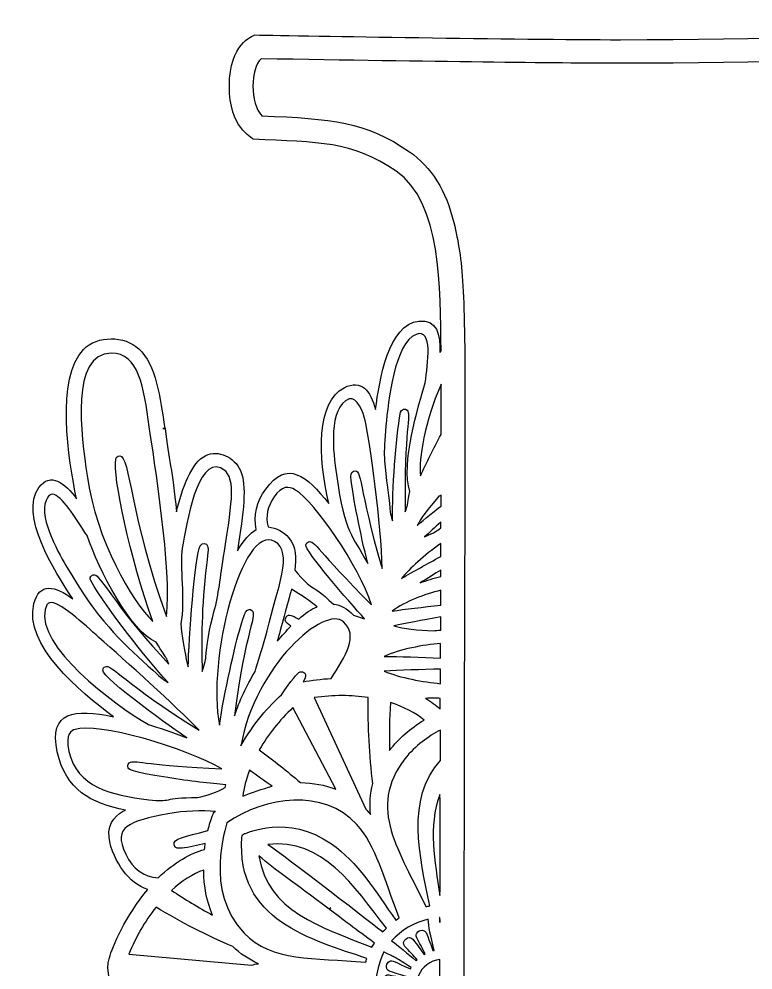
# Model space of a CAD drawing. Header units: millimetres. Extents: x -471 to 1551, y -2688 to 316.
# Drawn here: x 38.9 to 90.6, y -521.6 to -454.6 of the extents above; entities that cross this region are included whole.
import ezdxf

# ---------------------------------------------------------------- set-up
doc = ezdxf.new("R2010")
doc.units = ezdxf.units.MM
doc.header["$MEASUREMENT"] = 0
doc.layers.add('Layer 1', color=7, linetype='Continuous')

msp = doc.modelspace()

# ---------------------------------------------------------------- linework, layer by layer
at = {"layer": 'Layer 1', "color": 250}
for points, knots in [([(129.0453, -459.912), (114.3937, -454.6228), (101.4377, -456.0787), (81.2573, -456.0787), (81.2573, -456.0787), (74.1067, -456.0787), (59.105, -455.8023), (55.4559, -455.7469), (55.4559, -455.7469), (55.3452, -455.8576), (53.7051, -456.3367), (53.7051, -459.3407), (53.7051, -459.3407), (53.7051, -462.2894), (55.29, -462.9529), (55.3822, -463.0819), (55.3822, -463.0819), (60.008, -463.3215), (62.2933, -463.1925), (65.4448, -465.3303), (65.4448, -465.3303), (68.6515, -467.5419), (68.5778, -473.5868), (68.6146, -477.9915), (68.6146, -477.9915), (68.5962, -478.0283), (68.5593, -478.0836), (68.5409, -478.1205), (68.5409, -478.1205), (68.5778, -476.8488), (68.3198, -475.7431), (67.0482, -475.8905), (67.0482, -475.8905), (64.9288, -476.1485), (64.2653, -480.0003), (64.0073, -482.1197), (64.0073, -482.1197), (63.6571, -480.7927), (62.9937, -479.9634), (61.7957, -480.59), (61.7957, -480.59), (59.8238, -481.6221), (59.9343, -485.3633), (60.7084, -488.7543), (60.7084, -488.7543), (59.1603, -486.7639), (57.7597, -485.6581), (56.2669, -487.7222), (56.2669, -487.7222), (55.6034, -488.6622), (55.4007, -489.5836), (55.6034, -490.5788), (55.6034, -490.5788), (55.1426, -490.8368), (54.7003, -491.3344), (54.2765, -492.0716), (54.2765, -492.0716), (54.7003, -489.3255), (54.9584, -487.4826), (54.4792, -486.4137), (54.4792, -486.4137), (54.0737, -485.4922), (52.9126, -484.9209), (52.0464, -485.3632), (52.0464, -485.3632), (51.0328, -485.8608), (50.3877, -487.6485), (49.9824, -489.3255), (49.9824, -489.3255), (49.669, -486.3399), (49.4663, -485.6581), (49.1714, -483.4649), (49.1714, -483.4649), (49.1714, -483.4649), (49.024, -483.4649), (49.024, -483.4649), (49.024, -483.4649), (49.024, -483.4649), (49.024, -483.4649), (49.024, -483.4649), (49.024, -483.4649), (49.024, -483.4649), (49.153, -483.4464), (49.153, -483.4464), (49.153, -483.4464), (48.8581, -481.327), (48.5264, -478.9312), (47.3284, -477.8439), (47.3284, -477.8439), (46.2963, -476.9224), (44.4349, -476.8856), (43.4213, -477.8992), (43.4213, -477.8992), (41.4862, -479.8711), (42.3524, -485.7133), (42.9422, -488.4041), (42.9422, -488.4041), (42.1129, -487.2983), (41.0992, -486.5058), (40.2883, -487.6116), (40.2883, -487.6116), (38.8877, -489.5099), (41.3572, -493.5091), (42.6842, -495.4627), (42.6842, -495.4627), (41.4494, -494.5412), (40.3068, -494.2832), (39.9381, -495.7944), (39.9381, -495.7944), (39.201, -498.6694), (43.1449, -501.9868), (45.5407, -503.756), (45.5407, -503.756), (42.7947, -503.2031), (40.9886, -503.3322), (41.5784, -506.244), (41.5784, -506.244), (42.205, -508.9163), (43.9374, -509.8562), (46.3885, -510.3354), (46.3885, -510.3354), (45.854, -510.5934), (45.1169, -511.1279), (45.2274, -512.2521), (45.2274, -512.2521), (45.3011, -513.0631), (45.854, -514.1135), (46.2042, -514.5743), (46.2042, -514.5743), (46.7018, -515.2562), (47.2731, -515.6985), (47.955, -515.9197), (47.955, -515.9197), (46.4437, -517.7074), (45.4117, -520.0295), (45.2643, -520.7298), (45.2643, -520.7298), (45.2643, -520.7298), (45.2274, -520.8035), (45.2274, -520.8035), (45.2274, -520.8035), (44.7483, -522.2041), (46.5912, -526.3877), (48.2314, -528.2859), (48.2314, -528.2859), (47.9181, -528.6914), (47.8997, -529.3732), (48.471, -529.963), (48.471, -529.963), (48.0287, -530.1473), (47.7154, -530.4606), (47.6049, -530.8292), (47.6049, -530.8292), (47.3653, -531.4742), (47.8076, -531.8612), (47.8445, -531.8612), (47.8445, -531.8612), (48.0657, -532.1009), (48.4158, -532.2667), (48.8213, -532.322), (48.8213, -532.322), (48.1578, -533.6121), (49.3004, -534.7363), (50.609, -533.907), (50.609, -533.907), (50.7933, -535.1786), (51.7332, -535.2523), (51.8991, -534.7916), (51.8991, -534.7916), (51.9728, -535.2707), (52.4888, -538.6249), (54.2765, -541.0392), (54.2765, -541.0392), (52.8574, -541.7211), (51.3093, -542.6242), (51.0144, -544.1722), (51.0144, -544.1722), (50.7196, -545.5913), (51.8069, -545.9599), (53.2444, -545.7572), (53.2444, -545.7572), (49.3742, -547.766), (47.4023, -548.6875), (47.2917, -550.3646), (47.2917, -550.3646), (47.1996, -551.6731), (48.3975, -551.8574), (49.6876, -551.6178), (49.6876, -551.6178), (48.2132, -552.6868), (47.3102, -553.3502), (45.5225, -554.4744), (45.5225, -554.4744), (43.3846, -555.9119), (40.8782, -557.0729), (41.5601, -559.69), (41.5601, -559.69), (42.7028, -564.0578), (50.609, -560.7773), (56.0274, -555.0457), (56.0274, -555.0457), (55.5114, -556.0778), (54.6083, -557.718), (54.295, -558.8238), (54.295, -558.8238), (53.4104, -560.3166), (53.3919, -563.5971), (55.1981, -564.8871), (55.1981, -564.8871), (55.1981, -564.8871), (55.4192, -565.0346), (55.4192, -565.0346), (55.4192, -565.0346), (105.8794, -564.4633), (87.9843, -565.0346), (108.1648, -565.0346), (108.1648, -565.0346), (125.5992, -565.0346), (139.7163, -560.2797), (150.1289, -550.8991), (150.1289, -550.8991), (159.9888, -542.2004), (163.4351, -525.7611), (163.4351, -512.6208), (163.4351, -512.6208), (163.3981, -486.0084), (149.0783, -467.1364), (129.0453, -459.912)], [0, 0, 0, 0, 0.0172414, 0.0172414, 0.0172414, 0.0172414, 0.0344828, 0.0344828, 0.0344828, 0.0344828, 0.0517241, 0.0517241, 0.0517241, 0.0517241, 0.0689655, 0.0689655, 0.0689655, 0.0689655, 0.0862069, 0.0862069, 0.0862069, 0.0862069, 0.1034483, 0.1034483, 0.1034483, 0.1034483, 0.1206897, 0.1206897, 0.1206897, 0.1206897, 0.137931, 0.137931, 0.137931, 0.137931, 0.1551724, 0.1551724, 0.1551724, 0.1551724, 0.1724138, 0.1724138, 0.1724138, 0.1724138, 0.1896552, 0.1896552, 0.1896552, 0.1896552, 0.2068966, 0.2068966, 0.2068966, 0.2068966, 0.2241379, 0.2241379, 0.2241379, 0.2241379, 0.2413793, 0.2413793, 0.2413793, 0.2413793, 0.2586207, 0.2586207, 0.2586207, 0.2586207, 0.2758621, 0.2758621, 0.2758621, 0.2758621, 0.2931034, 0.2931034, 0.2931034, 0.2931034, 0.3103448, 0.3103448, 0.3103448, 0.3103448, 0.3275862, 0.3275862, 0.3275862, 0.3275862, 0.3448276, 0.3448276, 0.3448276, 0.3448276, 0.362069, 0.362069, 0.362069, 0.362069, 0.3793103, 0.3793103, 0.3793103, 0.3793103, 0.3965517, 0.3965517, 0.3965517, 0.3965517, 0.4137931, 0.4137931, 0.4137931, 0.4137931, 0.4310345, 0.4310345, 0.4310345, 0.4310345, 0.4482759, 0.4482759, 0.4482759, 0.4482759, 0.4655172, 0.4655172, 0.4655172, 0.4655172, 0.4827586, 0.4827586, 0.4827586, 0.4827586, 0.5, 0.5, 0.5, 0.5, 0.5172414, 0.5172414, 0.5172414, 0.5172414, 0.5344828, 0.5344828, 0.5344828, 0.5344828, 0.5517241, 0.5517241, 0.5517241, 0.5517241, 0.5689655, 0.5689655, 0.5689655, 0.5689655, 0.5862069, 0.5862069, 0.5862069, 0.5862069, 0.6034483, 0.6034483, 0.6034483, 0.6034483, 0.6206897, 0.6206897, 0.6206897, 0.6206897, 0.637931, 0.637931, 0.637931, 0.637931, 0.6551724, 0.6551724, 0.6551724, 0.6551724, 0.6724138, 0.6724138, 0.6724138, 0.6724138, 0.6896552, 0.6896552, 0.6896552, 0.6896552, 0.7068966, 0.7068966, 0.7068966, 0.7068966, 0.7241379, 0.7241379, 0.7241379, 0.7241379, 0.7413793, 0.7413793, 0.7413793, 0.7413793, 0.7586207, 0.7586207, 0.7586207, 0.7586207, 0.7758621, 0.7758621, 0.7758621, 0.7758621, 0.7931034, 0.7931034, 0.7931034, 0.7931034, 0.8103448, 0.8103448, 0.8103448, 0.8103448, 0.8275862, 0.8275862, 0.8275862, 0.8275862, 0.8448276, 0.8448276, 0.8448276, 0.8448276, 0.862069, 0.862069, 0.862069, 0.862069, 0.8793103, 0.8793103, 0.8793103, 0.8793103, 0.8965517, 0.8965517, 0.8965517, 0.8965517, 0.9137931, 0.9137931, 0.9137931, 0.9137931, 0.9310345, 0.9310345, 0.9310345, 0.9310345, 0.9482759, 0.9482759, 0.9482759, 0.9482759, 0.9655172, 0.9655172, 0.9655172, 0.9655172, 1, 1, 1, 1]), ([(148.9862, -549.6826), (137.7073, -559.8373), (123.1847, -563.3942), (108.1278, -563.3942), (108.1278, -563.3942), (97.2359, -563.3942), (87.7262, -562.9334), (74.973, -563.1546), (74.973, -563.1546), (71.5266, -563.2099), (66.3294, -563.3021), (55.9536, -563.3942), (55.9536, -563.3942), (55.1427, -562.5649), (55.1427, -560.1137), (55.9536, -559.3766), (55.9536, -559.3766), (60.7822, -559.1923), (63.307, -558.9711), (66.3848, -556.8517), (66.3848, -556.8517), (67.9328, -555.8012), (68.9833, -554.1242), (69.5178, -551.9126), (69.5178, -551.9126), (70.0154, -549.8301), (70.2734, -547.0656), (70.2734, -543.6562), (70.2734, -543.6562), (70.0522, -475.9642), (70.8263, -474.4531), (69.5178, -468.961), (69.5178, -468.961), (68.9833, -466.7126), (67.9328, -465.0355), (66.3848, -463.9666), (66.3848, -463.9666), (63.307, -461.8472), (60.9296, -461.6444), (55.9905, -461.4417), (55.9905, -461.4417), (55.1427, -460.594), (55.198, -458.0691), (55.9352, -457.4241), (55.9352, -457.4241), (68.283, -457.6268), (76.8159, -457.7374), (81.2758, -457.7374), (81.2758, -457.7374), (101.4563, -457.7374), (114.1727, -456.2999), (128.5109, -461.4602), (128.5109, -461.4602), (147.8804, -468.445), (161.7763, -486.635), (161.7763, -512.6392), (161.7763, -512.6392), (161.7394, -525.245), (158.4774, -541.3155), (148.9862, -549.6826)], [0, 0, 0, 0, 0.0625, 0.0625, 0.0625, 0.0625, 0.125, 0.125, 0.125, 0.125, 0.1875, 0.1875, 0.1875, 0.1875, 0.25, 0.25, 0.25, 0.25, 0.3125, 0.3125, 0.3125, 0.3125, 0.375, 0.375, 0.375, 0.375, 0.4375, 0.4375, 0.4375, 0.4375, 0.5, 0.5, 0.5, 0.5, 0.5625, 0.5625, 0.5625, 0.5625, 0.625, 0.625, 0.625, 0.625, 0.6875, 0.6875, 0.6875, 0.6875, 0.75, 0.75, 0.75, 0.75, 0.8125, 0.8125, 0.8125, 0.8125, 0.875, 0.875, 0.875, 0.875, 1, 1, 1, 1]), ([(64.7261, -483.2623), (64.9104, -481.6036), (65.3342, -477.4017), (66.8639, -476.8304), (66.8639, -476.8304), (68.0618, -476.3881), (67.6748, -478.8761), (67.5089, -480.2399), (67.5089, -480.2399), (67.0113, -481.8986), (65.7765, -485.9346), (66.4216, -487.8881), (66.4216, -487.8881), (66.2189, -488.9571), (66.2741, -488.8649), (66.0898, -489.3257), (66.0898, -489.3257), (65.9977, -483.5572), (66.5321, -482.4883), (66.2373, -482.175), (66.2373, -482.175), (66.0898, -482.0092), (65.8134, -482.1013), (65.7581, -482.3225), (65.7581, -482.3225), (65.408, -484.2392), (65.1868, -487.7408), (65.1868, -489.9708), (65.1868, -489.9708), (65.0025, -489.2888), (65.1131, -489.7865), (64.8182, -487.4274), (64.8182, -487.4274), (64.6154, -485.8609), (64.5417, -485.3449), (64.7261, -483.2623)], [0, 0, 0, 0, 0.1, 0.1, 0.1, 0.1, 0.2, 0.2, 0.2, 0.2, 0.3, 0.3, 0.3, 0.3, 0.4, 0.4, 0.4, 0.4, 0.5, 0.5, 0.5, 0.5, 0.6, 0.6, 0.6, 0.6, 0.7, 0.7, 0.7, 0.7, 0.8, 0.8, 0.8, 0.8, 1, 1, 1, 1]), ([(45.3749, -478.1573), (47.3285, -478.1389), (47.6786, -480.5532), (48.0657, -483.336), (48.0657, -483.336), (48.379, -485.5476), (49.669, -493.4539), (49.282, -496.6975), (49.282, -496.6975), (46.7387, -489.8232), (46.7203, -485.3817), (45.9832, -485.3817), (45.9832, -485.3817), (45.8357, -485.3817), (45.7252, -485.4924), (45.7067, -485.6397), (45.7067, -485.6397), (45.4671, -486.7824), (46.7203, -492.5693), (48.3053, -497.0477), (48.3053, -497.0477), (46.8677, -495.6286), (44.3429, -491.4082), (43.6795, -486.7824), (43.6795, -486.7824), (43.2555, -483.9074), (42.4999, -478.1758), (45.3749, -478.1573)], [0, 0, 0, 0, 0.125, 0.125, 0.125, 0.125, 0.25, 0.25, 0.25, 0.25, 0.375, 0.375, 0.375, 0.375, 0.5, 0.5, 0.5, 0.5, 0.625, 0.625, 0.625, 0.625, 0.75, 0.75, 0.75, 0.75, 1, 1, 1, 1]), ([(68.6147, -480.3504), (68.6147, -481.4009), (68.6147, -482.5804), (68.6147, -483.8889), (68.6147, -483.8889), (68.0987, -484.8657), (67.6011, -485.8608), (67.1588, -486.8008), (67.1588, -486.8008), (67.0482, -485.5661), (67.4536, -483.0596), (68.6147, -480.3504)], [0, 0, 0, 0, 0.25, 0.25, 0.25, 0.25, 0.5, 0.5, 0.5, 0.5, 1, 1, 1, 1]), ([(62.1459, -481.3825), (62.6988, -481.1798), (63.1595, -482.3408), (63.2701, -482.8937), (63.2701, -482.8937), (63.6203, -484.4603), (64.4312, -490.2655), (64.4681, -493.3249), (64.4681, -493.3249), (62.7541, -487.5195), (63.0858, -486.2294), (62.4592, -486.4691), (62.4592, -486.4691), (62.238, -486.5428), (62.2565, -486.7639), (62.2933, -487.0957), (62.2933, -487.0957), (62.404, -488.2015), (62.9384, -490.9106), (63.4544, -492.9747), (63.4544, -492.9747), (62.3487, -490.8737), (61.8695, -491.0396), (61.2429, -486.7087), (61.2429, -486.7087), (61.0217, -485.179), (60.6347, -481.9354), (62.1459, -481.3825)], [0, 0, 0, 0, 0.125, 0.125, 0.125, 0.125, 0.25, 0.25, 0.25, 0.25, 0.375, 0.375, 0.375, 0.375, 0.5, 0.5, 0.5, 0.5, 0.625, 0.625, 0.625, 0.625, 0.75, 0.75, 0.75, 0.75, 1, 1, 1, 1]), ([(50.3878, -491.8874), (50.6827, -490.1366), (51.4567, -485.5292), (53.0785, -486.2295), (53.0785, -486.2295), (54.2396, -486.7271), (53.9078, -488.5148), (53.355, -492.0902), (53.355, -492.0902), (53.0232, -494.1727), (52.9864, -495.0205), (52.6178, -496.3843), (52.6178, -496.3843), (52.3045, -497.4716), (52.1018, -498.8354), (52.0465, -499.5541), (52.0465, -499.5541), (52.0465, -499.5726), (52.065, -499.6831), (51.7885, -500.5862), (51.7885, -500.5862), (51.7517, -498.4484), (51.7148, -496.0341), (52.1018, -493.0854), (52.1018, -493.0854), (52.2308, -491.9428), (52.2124, -491.8322), (52.1755, -491.7585), (52.1755, -491.7585), (52.1202, -491.5189), (51.7701, -491.482), (51.6595, -491.7216), (51.6595, -491.7216), (51.2725, -492.3666), (50.8302, -498.3931), (50.8117, -500.2545), (50.8117, -500.2545), (50.6274, -499.6279), (50.4431, -498.7064), (50.2773, -497.2136), (50.2773, -497.2136), (50.6274, -495.5364), (50.1667, -493.159), (50.3878, -491.8874)], [0, 0, 0, 0, 0.0833333, 0.0833333, 0.0833333, 0.0833333, 0.1666667, 0.1666667, 0.1666667, 0.1666667, 0.25, 0.25, 0.25, 0.25, 0.3333333, 0.3333333, 0.3333333, 0.3333333, 0.4166667, 0.4166667, 0.4166667, 0.4166667, 0.5, 0.5, 0.5, 0.5, 0.5833333, 0.5833333, 0.5833333, 0.5833333, 0.6666667, 0.6666667, 0.6666667, 0.6666667, 0.75, 0.75, 0.75, 0.75, 0.8333333, 0.8333333, 0.8333333, 0.8333333, 1, 1, 1, 1]), ([(56.8566, -488.2751), (57.4095, -487.5011), (57.8702, -487.4827), (58.3678, -487.796), (58.3678, -487.796), (59.7316, -488.6438), (62.8462, -493.1406), (63.7124, -495.8682), (63.7124, -495.8682), (59.8974, -492.0717), (59.6947, -491.2792), (59.2708, -491.4451), (59.2708, -491.4451), (59.1786, -491.4819), (59.105, -491.5557), (59.0865, -491.6478), (59.0865, -491.6478), (58.9943, -492.0532), (62.1458, -495.6839), (63.2331, -496.8634), (63.2331, -496.8634), (63.012, -496.808), (62.7355, -496.7159), (62.4591, -496.6054), (62.4591, -496.6054), (61.9983, -496.1446), (61.5376, -495.8866), (61.04, -495.8313), (61.04, -495.8313), (59.1786, -494.1173), (59.6946, -495.0757), (58.3124, -493.4354), (58.3124, -493.4354), (58.423, -492.6245), (58.423, -491.7952), (57.8701, -491.1317), (57.8701, -491.1317), (57.5753, -490.7816), (57.0223, -490.4314), (56.4326, -490.3945), (56.4326, -490.3945), (56.2484, -489.6205), (56.3959, -488.9571), (56.8566, -488.2751)], [0, 0, 0, 0, 0.0833333, 0.0833333, 0.0833333, 0.0833333, 0.1666667, 0.1666667, 0.1666667, 0.1666667, 0.25, 0.25, 0.25, 0.25, 0.3333333, 0.3333333, 0.3333333, 0.3333333, 0.4166667, 0.4166667, 0.4166667, 0.4166667, 0.5, 0.5, 0.5, 0.5, 0.5833333, 0.5833333, 0.5833333, 0.5833333, 0.6666667, 0.6666667, 0.6666667, 0.6666667, 0.75, 0.75, 0.75, 0.75, 0.8333333, 0.8333333, 0.8333333, 0.8333333, 1, 1, 1, 1]), ([(42.1866, -493.1037), (41.6153, -492.1085), (40.1041, -489.4546), (40.915, -488.2936), (40.915, -488.2936), (40.9887, -488.2015), (41.0625, -488.1278), (41.1361, -488.1093), (41.1361, -488.1093), (41.6891, -487.9066), (42.7579, -489.5652), (43.3845, -490.5605), (43.3845, -490.5605), (43.4767, -490.7079), (43.5872, -490.8553), (43.6794, -491.0028), (43.6794, -491.0028), (44.5087, -493.417), (46.7387, -497.7849), (48.5448, -498.5036), (48.5448, -498.5036), (49.4663, -500.0332), (49.153, -499.3514), (49.4479, -500.0517), (49.4479, -500.0517), (45.9647, -496.292), (46.0753, -495.9234), (44.3982, -493.8593), (44.3982, -493.8593), (44.177, -493.6013), (43.7716, -493.8778), (43.9374, -494.1726), (43.9374, -494.1726), (45.209, -496.3289), (47.7523, -499.5357), (49.3926, -501.3602), (49.3926, -501.3602), (48.8028, -500.9548), (49.0056, -501.1022), (47.9735, -500.1808), (47.9735, -500.1808), (46.0753, -498.4483), (44.4166, -496.9555), (42.1866, -493.1037)], [0, 0, 0, 0, 0.0833333, 0.0833333, 0.0833333, 0.0833333, 0.1666667, 0.1666667, 0.1666667, 0.1666667, 0.25, 0.25, 0.25, 0.25, 0.3333333, 0.3333333, 0.3333333, 0.3333333, 0.4166667, 0.4166667, 0.4166667, 0.4166667, 0.5, 0.5, 0.5, 0.5, 0.5833333, 0.5833333, 0.5833333, 0.5833333, 0.6666667, 0.6666667, 0.6666667, 0.6666667, 0.75, 0.75, 0.75, 0.75, 0.8333333, 0.8333333, 0.8333333, 0.8333333, 1, 1, 1, 1]), ([(68.4672, -488.2383), (68.5225, -488.2198), (68.5594, -488.183), (68.6147, -488.1461), (68.6147, -488.1461), (68.6147, -488.4042), (68.6147, -488.6438), (68.6147, -488.9202), (68.6147, -488.9202), (68.1908, -489.252), (67.4352, -489.8417), (66.9376, -490.284), (66.9376, -490.284), (67.1956, -489.8048), (67.6563, -489.1598), (68.4672, -488.2383)], [0, 0, 0, 0, 0.2, 0.2, 0.2, 0.2, 0.4, 0.4, 0.4, 0.4, 0.6, 0.6, 0.6, 0.6, 1, 1, 1, 1]), ([(56.8935, -491.4082), (58.2389, -492.1453), (57.0962, -494.707), (56.359, -497.7111), (56.359, -497.7111), (56.1379, -498.5589), (55.6587, -500.1623), (55.5112, -500.5861), (55.5112, -500.5861), (54.9031, -501.5814), (54.4239, -502.6318), (54.0737, -503.7008), (54.0737, -503.7008), (54.7556, -497.748), (55.8429, -496.4027), (55.1979, -496.2183), (55.1979, -496.2183), (55.0689, -496.1815), (54.9583, -496.2368), (54.8846, -496.3473), (54.8846, -496.3473), (54.8478, -496.3842), (54.7556, -496.4948), (54.4792, -497.4531), (54.4792, -497.4531), (54.129, -498.6326), (53.3181, -502.1711), (53.0048, -504.3458), (53.0048, -504.3458), (52.1018, -499.7937), (54.5898, -490.155), (56.8935, -491.4082)], [0, 0, 0, 0, 0.1111111, 0.1111111, 0.1111111, 0.1111111, 0.2222222, 0.2222222, 0.2222222, 0.2222222, 0.3333333, 0.3333333, 0.3333333, 0.3333333, 0.4444444, 0.4444444, 0.4444444, 0.4444444, 0.5555556, 0.5555556, 0.5555556, 0.5555556, 0.6666667, 0.6666667, 0.6666667, 0.6666667, 0.7777778, 0.7777778, 0.7777778, 0.7777778, 1, 1, 1, 1]), ([(68.5962, -490.4683), (68.2461, -490.7079), (68.2645, -490.7448), (67.4536, -491.0949), (67.4536, -491.0949), (67.8222, -490.7632), (68.1355, -490.4683), (68.5962, -490.0628), (68.5962, -490.0628), (68.5962, -490.1919), (68.5962, -490.3209), (68.5962, -490.4683)], [0, 0, 0, 0, 0.25, 0.25, 0.25, 0.25, 0.5, 0.5, 0.5, 0.5, 1, 1, 1, 1]), ([(68.5962, -491.5556), (68.5962, -492.0348), (68.5962, -491.7952), (68.5962, -492.4771), (68.5962, -492.4771), (67.6379, -492.9931), (66.6427, -493.546), (65.8318, -494.0252), (65.8318, -494.0252), (66.4215, -493.3065), (67.3983, -492.4219), (68.5962, -491.5556)], [0, 0, 0, 0, 0.25, 0.25, 0.25, 0.25, 0.5, 0.5, 0.5, 0.5, 1, 1, 1, 1]), ([(68.5962, -493.8778), (68.0802, -494.0068), (67.6195, -494.1543), (67.1403, -494.3386), (67.1403, -494.3386), (67.6932, -493.9884), (68.1724, -493.6936), (68.5962, -493.4355), (68.5962, -493.4355), (68.5962, -493.5829), (68.5962, -493.7303), (68.5962, -493.8778)], [0, 0, 0, 0, 0.25, 0.25, 0.25, 0.25, 0.5, 0.5, 0.5, 0.5, 1, 1, 1, 1]), ([(58.0361, -497.3794), (57.7412, -497.6927), (57.4279, -498.0429), (57.0778, -498.4484), (57.0778, -498.4484), (57.2989, -497.6743), (57.8334, -495.7023), (58.073, -494.7809), (58.073, -494.7809), (58.8102, -495.2232), (59.3631, -495.5918), (59.8791, -496.0156), (59.8791, -496.0156), (59.4736, -496.1815), (59.0498, -496.4764), (58.6075, -496.8818), (58.6075, -496.8818), (58.0362, -496.587), (57.944, -496.587), (57.8334, -496.6238), (57.8334, -496.6238), (57.7412, -496.6607), (57.6675, -496.7528), (57.6491, -496.8634), (57.6491, -496.8634), (57.5938, -496.9924), (57.6491, -497.103), (58.0361, -497.3794)], [0, 0, 0, 0, 0.125, 0.125, 0.125, 0.125, 0.25, 0.25, 0.25, 0.25, 0.375, 0.375, 0.375, 0.375, 0.5, 0.5, 0.5, 0.5, 0.625, 0.625, 0.625, 0.625, 0.75, 0.75, 0.75, 0.75, 1, 1, 1, 1]), ([(65.1684, -496.3289), (66.1083, -495.6101), (67.4536, -495.1494), (68.5963, -494.8545), (68.5963, -494.8545), (68.5963, -495.2047), (68.5963, -495.5364), (68.5963, -495.905), (68.5963, -495.905), (67.3615, -496.034), (66.0714, -496.1815), (65.1684, -496.3289)], [0, 0, 0, 0, 0.25, 0.25, 0.25, 0.25, 0.5, 0.5, 0.5, 0.5, 1, 1, 1, 1]), ([(40.7307, -496.1999), (40.8044, -495.9419), (40.8965, -495.776), (41.0255, -495.7391), (41.0255, -495.7391), (41.6522, -495.518), (43.5135, -497.2872), (44.5087, -498.1718), (44.5087, -498.1718), (46.407, -499.8305), (49.9086, -502.9819), (51.5857, -504.7143), (51.5857, -504.7143), (46.2226, -501.397), (45.4118, -500.0148), (44.951, -500.2359), (44.951, -500.2359), (44.8589, -500.2728), (44.8036, -500.3649), (44.7852, -500.4755), (44.7852, -500.4755), (44.7667, -501.0653), (49.9639, -504.7512), (50.7195, -505.2488), (50.7195, -505.2488), (49.6874, -504.8433), (48.7107, -504.5116), (48.0103, -504.3089), (48.0103, -504.3089), (45.4486, -502.853), (40.1225, -498.7616), (40.7307, -496.1999)], [0, 0, 0, 0, 0.1111111, 0.1111111, 0.1111111, 0.1111111, 0.2222222, 0.2222222, 0.2222222, 0.2222222, 0.3333333, 0.3333333, 0.3333333, 0.3333333, 0.4444444, 0.4444444, 0.4444444, 0.4444444, 0.5555556, 0.5555556, 0.5555556, 0.5555556, 0.6666667, 0.6666667, 0.6666667, 0.6666667, 0.7777778, 0.7777778, 0.7777778, 0.7777778, 1, 1, 1, 1]), ([(61.7404, -497.0845), (62.8277, -498.0244), (61.8879, -499.4988), (60.8743, -501.0653), (60.8743, -501.0653), (60.1923, -501.1021), (59.4736, -501.1943), (58.9023, -501.3049), (58.9023, -501.3049), (59.105, -500.9548), (59.105, -500.8258), (59.0129, -500.6968), (59.0129, -500.6968), (58.9392, -500.6046), (58.7918, -500.5678), (58.6812, -500.6046), (58.6812, -500.6046), (58.4969, -500.6783), (58.0546, -501.2128), (57.3727, -502.208), (57.3727, -502.208), (56.5249, -503.0005), (55.3823, -504.2352), (54.5161, -505.8202), (54.5161, -505.8202), (55.5296, -500.107), (60.4503, -495.8682), (61.7404, -497.0845)], [0, 0, 0, 0, 0.125, 0.125, 0.125, 0.125, 0.25, 0.25, 0.25, 0.25, 0.375, 0.375, 0.375, 0.375, 0.5, 0.5, 0.5, 0.5, 0.625, 0.625, 0.625, 0.625, 0.75, 0.75, 0.75, 0.75, 1, 1, 1, 1]), ([(68.0618, -497.7111), (66.956, -497.6743), (65.9608, -497.5453), (65.2973, -497.361), (65.2973, -497.361), (66.1451, -497.1951), (67.2324, -496.9555), (68.5962, -496.7344), (68.5962, -496.7344), (68.5962, -497.0292), (68.5962, -497.3425), (68.5962, -497.6558), (68.5962, -497.6558), (68.4119, -497.6743), (68.2276, -497.6927), (68.0618, -497.7111)], [0, 0, 0, 0, 0.2, 0.2, 0.2, 0.2, 0.4, 0.4, 0.4, 0.4, 0.6, 0.6, 0.6, 0.6, 1, 1, 1, 1]), ([(64.6154, -499.5172), (65.6844, -499.0012), (67.3799, -498.7063), (68.5778, -498.5957), (68.5778, -498.5957), (68.5778, -498.9275), (68.5778, -499.2777), (68.5778, -499.6278), (68.5778, -499.6278), (67.2325, -499.5725), (65.6291, -499.5172), (64.6154, -499.5172)], [0, 0, 0, 0, 0.25, 0.25, 0.25, 0.25, 0.5, 0.5, 0.5, 0.5, 1, 1, 1, 1]), ([(68.5778, -501.4339), (67.3798, -501.3049), (65.7212, -501.0285), (64.6154, -500.5493), (64.6154, -500.5493), (65.6475, -500.5124), (67.2693, -500.4203), (68.5778, -500.4018), (68.5778, -500.4018), (68.5778, -500.7336), (68.5778, -501.0838), (68.5778, -501.4339)], [0, 0, 0, 0, 0.25, 0.25, 0.25, 0.25, 0.5, 0.5, 0.5, 0.5, 1, 1, 1, 1]), ([(63.8045, -508.474), (63.6202, -509.1928), (63.5649, -509.9116), (63.6571, -510.6487), (63.6571, -510.6487), (63.5464, -510.5197), (63.4359, -510.3907), (63.3253, -510.2801), (63.3253, -510.2801), (63.3253, -510.2801), (59.6762, -502.4107), (59.6762, -502.4107), (59.6762, -502.4107), (61.0584, -502.2264), (62.2748, -502.2264), (63.4911, -502.4107), (63.4911, -502.4107), (63.4544, -504.4379), (63.565, -506.4836), (63.8045, -508.474)], [0, 0, 0, 0, 0.1666667, 0.1666667, 0.1666667, 0.1666667, 0.3333333, 0.3333333, 0.3333333, 0.3333333, 0.5, 0.5, 0.5, 0.5, 0.6666667, 0.6666667, 0.6666667, 0.6666667, 1, 1, 1, 1]), ([(65.0578, -502.7608), (65.9792, -503.0557), (66.8085, -503.498), (67.4352, -503.9956), (67.4352, -503.9956), (66.4399, -504.5854), (65.6291, -505.3041), (64.984, -506.1335), (64.984, -506.1335), (64.9656, -505.0092), (64.9841, -503.885), (65.0578, -502.7608)], [0, 0, 0, 0, 0.25, 0.25, 0.25, 0.25, 0.5, 0.5, 0.5, 0.5, 1, 1, 1, 1]), ([(68.5594, -503.2215), (68.2461, -502.9451), (67.9144, -502.6871), (67.5273, -502.4659), (67.5273, -502.4659), (67.8775, -502.4475), (68.2092, -502.4475), (68.5594, -502.4659), (68.5594, -502.4659), (68.5594, -502.7055), (68.5594, -502.9635), (68.5594, -503.2215)], [0, 0, 0, 0, 0.25, 0.25, 0.25, 0.25, 0.5, 0.5, 0.5, 0.5, 1, 1, 1, 1]), ([(55.8061, -506.0966), (56.488, -504.9539), (57.2067, -504.0509), (58.1835, -503.1109), (58.1835, -503.1109), (58.1835, -503.1109), (61.206, -508.861), (61.206, -508.861), (61.206, -508.861), (60.4503, -508.5661), (59.6026, -508.4187), (58.7179, -508.4002), (58.7179, -508.4002), (57.7412, -507.571), (56.8382, -506.8522), (55.8061, -506.0966)], [0, 0, 0, 0, 0.2, 0.2, 0.2, 0.2, 0.4, 0.4, 0.4, 0.4, 0.6, 0.6, 0.6, 0.6, 1, 1, 1, 1]), ([(42.4078, -506.2072), (42.1313, -504.9171), (42.5921, -504.7328), (42.8316, -504.6591), (42.8316, -504.6591), (44.3244, -504.1062), (50.6827, -505.9492), (53.1706, -507.4236), (53.1706, -507.4236), (48.0472, -507.2209), (47.1626, -506.8154), (46.7387, -506.9628), (46.7387, -506.9628), (46.6097, -507.0181), (46.5175, -507.1471), (46.5543, -507.2761), (46.5543, -507.2761), (46.5912, -507.4973), (46.6097, -507.6079), (49.3741, -508.0502), (49.3741, -508.0502), (50.9037, -508.2898), (52.3965, -508.474), (53.447, -508.5478), (53.447, -508.5478), (53.4285, -508.6215), (53.4102, -508.6768), (53.4102, -508.7505), (53.4102, -508.7505), (52.8572, -509.0823), (52.1017, -509.3034), (51.4566, -509.4508), (51.4566, -509.4508), (49.0054, -509.4508), (49.5952, -509.801), (48.0287, -509.6167), (48.0287, -509.6167), (45.3196, -509.248), (42.9975, -508.7504), (42.4078, -506.2072)], [0, 0, 0, 0, 0.0909091, 0.0909091, 0.0909091, 0.0909091, 0.1818182, 0.1818182, 0.1818182, 0.1818182, 0.2727273, 0.2727273, 0.2727273, 0.2727273, 0.3636364, 0.3636364, 0.3636364, 0.3636364, 0.4545455, 0.4545455, 0.4545455, 0.4545455, 0.5454545, 0.5454545, 0.5454545, 0.5454545, 0.6363636, 0.6363636, 0.6363636, 0.6363636, 0.7272727, 0.7272727, 0.7272727, 0.7272727, 0.8181818, 0.8181818, 0.8181818, 0.8181818, 1, 1, 1, 1]), ([(66.0714, -506.7232), (66.8085, -505.7833), (67.7301, -505.1382), (68.5778, -504.6959), (68.5778, -504.6959), (68.5778, -505.3963), (68.5778, -506.115), (68.5778, -506.8338), (68.5778, -506.8338), (66.1082, -509.5983), (67.1034, -513.5606), (67.8222, -517.0806), (67.8222, -517.0806), (67.73, -517.0991), (67.6379, -517.1175), (67.5457, -517.1359), (67.5457, -517.1359), (65.7212, -513.2473), (63.3622, -510.2064), (66.0714, -506.7232)], [0, 0, 0, 0, 0.1666667, 0.1666667, 0.1666667, 0.1666667, 0.3333333, 0.3333333, 0.3333333, 0.3333333, 0.5, 0.5, 0.5, 0.5, 0.6666667, 0.6666667, 0.6666667, 0.6666667, 1, 1, 1, 1]), ([(56.7092, -508.6583), (56.0642, -508.8241), (55.2532, -509.119), (54.6451, -509.3586), (54.6451, -509.3586), (54.7188, -508.7873), (54.8662, -508.1791), (55.1242, -507.534), (55.1242, -507.534), (55.6402, -507.8843), (56.1747, -508.2713), (56.7092, -508.6583)], [0, 0, 0, 0, 0.25, 0.25, 0.25, 0.25, 0.5, 0.5, 0.5, 0.5, 1, 1, 1, 1]), ([(62.6804, -511.3491), (64.0073, -512.7866), (64.5971, -515.164), (65.666, -517.9284), (65.666, -517.9284), (65.5738, -517.9837), (65.5001, -518.039), (65.4264, -518.0943), (65.4264, -518.0943), (64.0073, -516.0485), (62.7357, -513.966), (60.8927, -512.7128), (60.8927, -512.7128), (57.778, -510.5566), (54.9215, -511.9757), (54.774, -511.9941), (54.774, -511.9941), (54.6634, -512.0309), (54.6082, -512.1231), (54.5897, -512.2337), (54.5897, -512.2337), (54.1474, -518.1127), (59.5288, -519.4765), (63.3991, -520.785), (63.3991, -520.785), (63.3622, -520.8772), (63.3438, -520.9509), (63.3069, -521.043), (63.3069, -521.043), (59.621, -520.7113), (56.7091, -521.043), (54.7372, -518.9973), (54.7372, -518.9973), (51.8806, -516.0117), (53.5024, -511.4965), (53.5208, -511.2384), (53.5208, -511.2384), (56.2669, -509.3402), (60.3398, -508.8057), (62.6804, -511.3491)], [0, 0, 0, 0, 0.0909091, 0.0909091, 0.0909091, 0.0909091, 0.1818182, 0.1818182, 0.1818182, 0.1818182, 0.2727273, 0.2727273, 0.2727273, 0.2727273, 0.3636364, 0.3636364, 0.3636364, 0.3636364, 0.4545455, 0.4545455, 0.4545455, 0.4545455, 0.5454545, 0.5454545, 0.5454545, 0.5454545, 0.6363636, 0.6363636, 0.6363636, 0.6363636, 0.7272727, 0.7272727, 0.7272727, 0.7272727, 0.8181818, 0.8181818, 0.8181818, 0.8181818, 1, 1, 1, 1]), ([(68.5409, -516.3619), (68.1723, -513.9107), (67.6748, -511.5149), (68.5409, -509.2296), (68.5409, -509.2296), (68.5594, -511.4781), (68.5594, -513.8555), (68.5409, -516.3619)], [0, 0, 0, 0, 0.3333333, 0.3333333, 0.3333333, 0.3333333, 1, 1, 1, 1]), ([(46.407, -513.4316), (45.4487, -511.4597), (46.665, -511.1464), (49.3742, -510.5934), (49.3742, -510.5934), (50.5353, -510.3723), (51.7884, -510.3723), (52.7284, -510.4276), (52.7284, -510.4276), (52.6915, -510.4644), (52.5994, -510.5013), (52.5625, -510.6119), (52.5625, -510.6119), (52.3967, -511.0542), (52.3045, -511.3307), (52.1939, -511.773), (52.1939, -511.773), (50.5352, -512.2337), (49.7059, -512.3259), (49.8165, -512.7866), (49.8165, -512.7866), (49.8718, -513.0631), (50.1667, -513.0262), (50.3694, -513.0078), (50.3694, -513.0078), (50.8486, -512.9709), (51.4937, -512.8051), (52.0097, -512.6944), (52.0097, -512.6944), (51.9912, -512.8419), (51.9728, -512.9709), (51.9544, -513.0999), (51.9544, -513.0999), (50.9776, -513.3948), (49.8534, -513.9845), (48.6923, -515.1088), (48.6923, -515.1088), (47.6602, -515.0349), (46.9046, -514.5005), (46.407, -513.4316)], [0, 0, 0, 0, 0.0909091, 0.0909091, 0.0909091, 0.0909091, 0.1818182, 0.1818182, 0.1818182, 0.1818182, 0.2727273, 0.2727273, 0.2727273, 0.2727273, 0.3636364, 0.3636364, 0.3636364, 0.3636364, 0.4545455, 0.4545455, 0.4545455, 0.4545455, 0.5454545, 0.5454545, 0.5454545, 0.5454545, 0.6363636, 0.6363636, 0.6363636, 0.6363636, 0.7272727, 0.7272727, 0.7272727, 0.7272727, 0.8181818, 0.8181818, 0.8181818, 0.8181818, 1, 1, 1, 1]), ([(56.4142, -512.7497), (60.2476, -512.3074), (62.4591, -515.6432), (64.7628, -518.6472), (64.7628, -518.6472), (64.6707, -518.7393), (64.597, -518.8315), (64.5048, -518.9052), (64.5048, -518.9052), (64.3021, -518.7393), (57.4648, -513.4316), (56.4142, -512.7497)], [0, 0, 0, 0, 0.25, 0.25, 0.25, 0.25, 0.5, 0.5, 0.5, 0.5, 1, 1, 1, 1]), ([(63.7493, -519.9925), (60.1002, -518.5549), (56.4143, -517.4676), (55.7877, -513.5605), (55.7877, -513.5605), (56.9856, -514.5926), (58.1099, -515.3298), (60.7453, -517.3202), (60.7453, -517.3202), (60.7453, -517.3202), (60.8559, -517.228), (60.8559, -517.228), (60.8559, -517.228), (60.8559, -517.228), (60.7637, -517.3386), (60.7637, -517.3386), (60.7637, -517.3386), (61.6483, -518.0021), (62.662, -518.7762), (63.9336, -519.6976), (63.9336, -519.6976), (63.8598, -519.7898), (63.8045, -519.882), (63.7493, -519.9925)], [0, 0, 0, 0, 0.1428571, 0.1428571, 0.1428571, 0.1428571, 0.2857143, 0.2857143, 0.2857143, 0.2857143, 0.4285714, 0.4285714, 0.4285714, 0.4285714, 0.5714286, 0.5714286, 0.5714286, 0.5714286, 0.7142857, 0.7142857, 0.7142857, 0.7142857, 1, 1, 1, 1]), ([(52.5072, -517.7257), (51.5304, -517.1912), (50.5537, -516.6015), (49.6322, -515.9933), (49.6322, -515.9933), (50.3325, -515.3483), (51.125, -514.8322), (51.8991, -514.5558), (51.8991, -514.5558), (51.8991, -515.6984), (52.1202, -516.7858), (52.5072, -517.7257)], [0, 0, 0, 0, 0.25, 0.25, 0.25, 0.25, 0.5, 0.5, 0.5, 0.5, 1, 1, 1, 1]), ([(48.5448, -517.1728), (50.3325, -518.2601), (52.1018, -519.1632), (53.9447, -519.9373), (53.9447, -519.9373), (54.4792, -520.4533), (55.0689, -520.8587), (55.7508, -521.1536), (55.7508, -521.1536), (55.5849, -521.1721), (55.419, -521.209), (55.2532, -521.2643), (55.2532, -521.2643), (55.2532, -521.2643), (46.6281, -520.4902), (46.6281, -520.4902), (46.6281, -520.4902), (47.1257, -519.2369), (47.734, -518.2049), (48.5448, -517.1728)], [0, 0, 0, 0, 0.1666667, 0.1666667, 0.1666667, 0.1666667, 0.3333333, 0.3333333, 0.3333333, 0.3333333, 0.5, 0.5, 0.5, 0.5, 0.6666667, 0.6666667, 0.6666667, 0.6666667, 1, 1, 1, 1]), ([(67.7116, -518.0206), (67.7301, -518.5919), (67.8775, -519.1263), (68.1355, -520.2136), (68.1355, -520.2136), (68.117, -520.2136), (68.0986, -520.2136), (68.0433, -520.2321), (68.0433, -520.2321), (67.5642, -518.942), (67.5825, -518.9052), (67.4167, -518.8315), (67.4167, -518.8315), (67.1034, -518.684), (66.7348, -519.0342), (66.9007, -519.3291), (66.9007, -519.3291), (67.1034, -519.6977), (67.3062, -520.0847), (67.5089, -520.4533), (67.5089, -520.4533), (67.5089, -520.4533), (67.4167, -520.5086), (67.4167, -520.5086), (67.4167, -520.5086), (67.1771, -520.1585), (66.9191, -519.8083), (66.6611, -519.4582), (66.6611, -519.4582), (66.3662, -519.0527), (65.7396, -519.5872), (66.0713, -519.9373), (66.0713, -519.9373), (66.3662, -520.2506), (66.6611, -520.5639), (66.9375, -520.8773), (66.9375, -520.8773), (66.919, -520.8957), (66.8822, -520.9326), (66.8638, -520.9509), (66.8638, -520.9509), (66.3109, -520.4902), (65.5553, -519.8267), (65.1314, -519.5503), (65.1314, -519.5503), (65.8134, -518.7946), (66.698, -518.2601), (67.7116, -518.0206)], [0, 0, 0, 0, 0.0769231, 0.0769231, 0.0769231, 0.0769231, 0.1538462, 0.1538462, 0.1538462, 0.1538462, 0.2307692, 0.2307692, 0.2307692, 0.2307692, 0.3076923, 0.3076923, 0.3076923, 0.3076923, 0.3846154, 0.3846154, 0.3846154, 0.3846154, 0.4615385, 0.4615385, 0.4615385, 0.4615385, 0.5384615, 0.5384615, 0.5384615, 0.5384615, 0.6153846, 0.6153846, 0.6153846, 0.6153846, 0.6923077, 0.6923077, 0.6923077, 0.6923077, 0.7692308, 0.7692308, 0.7692308, 0.7692308, 0.8461538, 0.8461538, 0.8461538, 0.8461538, 1, 1, 1, 1]), ([(68.5409, -518.2417), (68.5409, -518.1311), (68.5225, -518.0021), (68.5041, -517.9099), (68.5041, -517.9099), (68.5041, -517.9099), (68.5225, -517.9099), (68.5409, -517.9099), (68.5409, -517.9099), (68.5409, -518.0206), (68.5409, -518.1311), (68.5409, -518.2417)], [0, 0, 0, 0, 0.25, 0.25, 0.25, 0.25, 0.5, 0.5, 0.5, 0.5, 1, 1, 1, 1]), ([(64.597, -520.3243), (65.5553, -520.8219), (65.0761, -520.5086), (66.5137, -521.43), (66.5137, -521.43), (66.4768, -521.4669), (66.4768, -521.4853), (66.4584, -521.5222), (66.4584, -521.5222), (65.2973, -520.9877), (65.2051, -520.914), (65.0208, -520.9693), (65.0208, -520.9693), (64.8181, -521.043), (64.7075, -521.301), (64.7997, -521.5037), (64.7997, -521.5037), (64.8734, -521.7064), (64.8734, -521.6512), (66.2372, -522.075), (66.2372, -522.075), (66.2188, -522.1119), (66.2188, -522.1487), (66.2188, -522.1672), (66.2188, -522.1672), (65.7949, -522.0935), (65.371, -522.0197), (64.9471, -521.946), (64.9471, -521.946), (64.7628, -521.9092), (64.597, -522.0382), (64.5417, -522.2409), (64.5417, -522.2409), (64.5417, -522.2594), (64.4864, -522.4436), (64.6338, -522.591), (64.6338, -522.591), (64.6891, -522.6647), (64.7813, -522.7017), (64.8734, -522.7017), (64.8734, -522.7017), (65.2973, -522.7201), (65.7212, -522.7385), (66.1451, -522.757), (66.1451, -522.757), (66.1451, -522.7754), (66.1451, -522.8123), (66.1451, -522.8491), (66.1451, -522.8491), (63.4359, -523.0887), (65.7396, -522.9044), (63.952, -523.015), (63.952, -523.015), (63.9336, -522.7385), (64.1363, -521.1167), (64.597, -520.3243)], [0, 0, 0, 0, 0.0666667, 0.0666667, 0.0666667, 0.0666667, 0.1333333, 0.1333333, 0.1333333, 0.1333333, 0.2, 0.2, 0.2, 0.2, 0.2666667, 0.2666667, 0.2666667, 0.2666667, 0.3333333, 0.3333333, 0.3333333, 0.3333333, 0.4, 0.4, 0.4, 0.4, 0.4666667, 0.4666667, 0.4666667, 0.4666667, 0.5333333, 0.5333333, 0.5333333, 0.5333333, 0.6, 0.6, 0.6, 0.6, 0.6666667, 0.6666667, 0.6666667, 0.6666667, 0.7333333, 0.7333333, 0.7333333, 0.7333333, 0.8, 0.8, 0.8, 0.8, 0.8666667, 0.8666667, 0.8666667, 0.8666667, 1, 1, 1, 1]), ([(68.5409, -520.8587), (68.5409, -522.0935), (68.5409, -523.3651), (68.5409, -524.6737), (68.5409, -524.6737), (68.0618, -524.6184), (67.601, -524.3788), (67.2693, -523.9734), (67.2693, -523.9734), (67.2693, -523.9549), (67.2508, -523.9365), (67.2325, -523.9181), (67.2325, -523.9181), (66.3294, -522.7017), (67.1403, -521.0061), (68.5409, -520.8587)], [0, 0, 0, 0, 0.2, 0.2, 0.2, 0.2, 0.4, 0.4, 0.4, 0.4, 0.6, 0.6, 0.6, 0.6, 1, 1, 1, 1])]:
    msp.add_open_spline(points, degree=3, knots=knots, dxfattribs=at)

doc.saveas('drawing.dxf')
